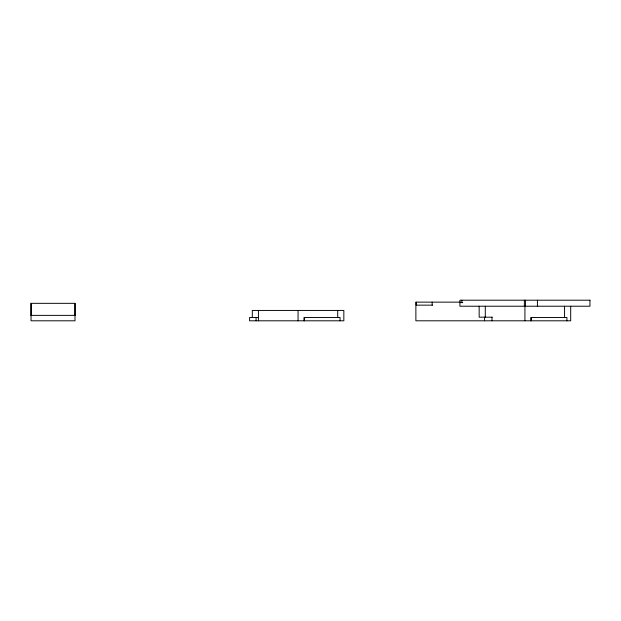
<?xml version="1.0" encoding="UTF-8"?>
<svg xmlns="http://www.w3.org/2000/svg" width="621" height="621" viewBox="0 0 621 621"><rect width="100%" height="100%" fill="white"/><g stroke="black" fill="none" stroke-linecap="round" stroke-linejoin="round"><path stroke-width="0.93" d="M31.05 315.406L31.05 303.335L75.009 303.335L75.009 320.801L31.05 320.801L31.05 303.335M75.009 315.406L75.009 303.335M460.51 302.132L415.884 302.132L415.884 320.801L570.691 320.801L570.691 306.223M459.897 302.613L462.769 302.613M432.558 305.144L416.194 305.144L416.194 302.132M31.05 315.375L75.009 315.375M492.174 317.184L479.156 317.184L479.156 306.223M258.429 317.486L249.588 317.486L249.588 320.801L343.84 320.801L343.84 310.438L252.305 310.438L252.305 317.486M566.911 320.801L566.911 317.486L530.901 317.486L530.901 320.801M564.559 306.223L564.559 317.486M537.421 300.199L537.421 306.223M531.25 317.486L531.25 320.801M525.42 300.199L525.42 306.223M524.924 306.223L524.924 320.801M524.372 300.199L524.372 306.223M491.995 317.184L491.995 320.801M485.288 306.223L485.288 317.184M484.559 317.184L484.559 320.801M461.861 300.199L461.861 302.613M432.177 302.132L432.177 305.144M340.052 320.801L340.052 317.486L304.042 317.486L304.042 320.801M337.708 310.438L337.708 317.486M304.399 317.486L304.399 320.801M298.072 310.438L298.072 320.801M258.429 310.438L258.429 320.801M256.085 317.486L256.085 320.801M589.95 300.199L459.944 300.199L459.897 306.223L589.95 306.223L589.95 300.199"/></g></svg>
